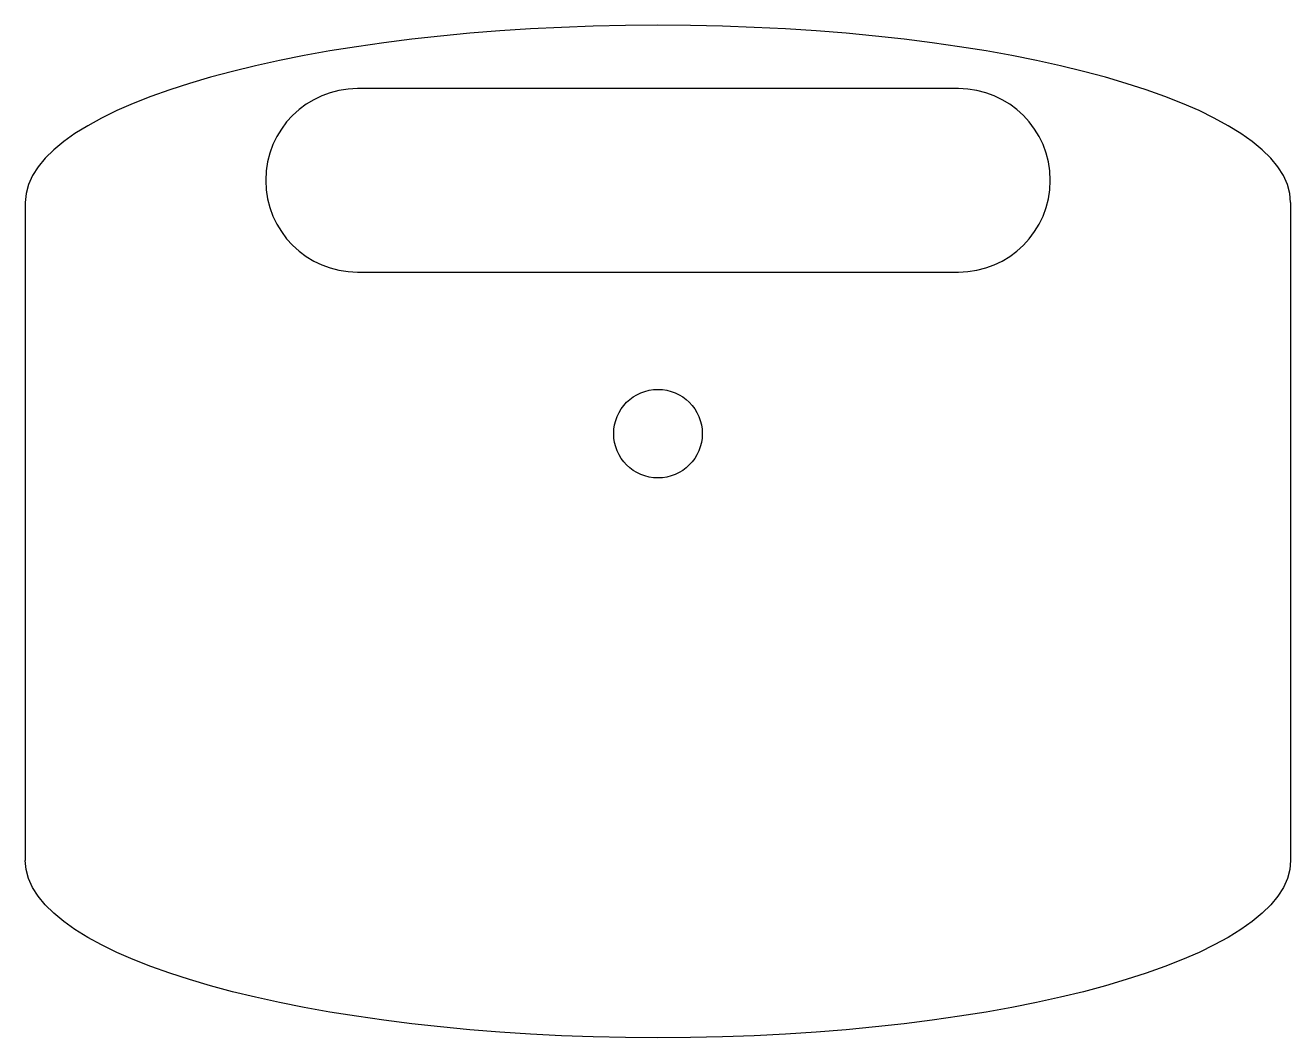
# Model space of a CAD drawing. Header units: inches. Extents: x 136 to 336, y 73 to 233.
import ezdxf

# ---------------------------------------------------------------- set-up
doc = ezdxf.new("R2010")
doc.units = ezdxf.units.IN
doc.header["$MEASUREMENT"] = 0

msp = doc.modelspace()

# ---------------------------------------------------------------- linework, layer by layer
for p, q in [((136.01, 204.7, 13.3), (136.01, 100.7, 13.3)), ((336.01, 204.7, 13.3), (336.01, 100.7, 13.3))]:
    msp.add_line(p, q)
at = {"elevation": 13.3}
for points in [[(283.51, 222.7), (188.51, 222.7)], [(188.51, 193.7), (283.51, 193.7)]]:
    msp.add_lwpolyline(points, dxfattribs=at)
msp.add_circle((236.01, 168.17, 13.3), 7)
for centre, start, end in [((188.51, 208.2, 13.3), 90, 270), ((283.51, 208.2, 13.3), 270, 90)]:
    msp.add_arc(centre, 14.5, start, end)
msp.add_ellipse((236.01, 204.7, 13.3), major_axis=(-100, 0), ratio=0.28, start_param=3.141593, end_param=6.283185)
at = {"extrusion": (0, 0, -1)}
msp.add_ellipse((236.01, 100.7, 13.3), major_axis=(-100, 0), ratio=0.28, start_param=3.141593, end_param=6.283185, dxfattribs=at)

doc.saveas('drawing.dxf')
